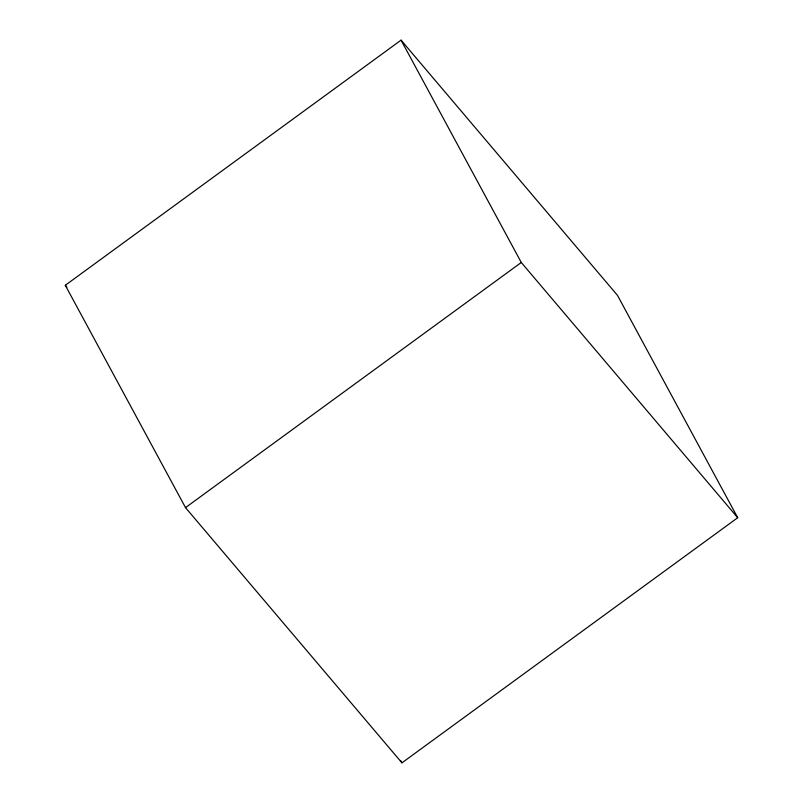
<?xml version="1.0" encoding="UTF-8"?>
<svg xmlns="http://www.w3.org/2000/svg" width="803" height="803" viewBox="0 0 803 803"><rect width="100%" height="100%" fill="white"/><g stroke="black" fill="none" stroke-linecap="round" stroke-linejoin="round"><path stroke-width="1.2" d="M65.294 285.286L401.058 40.15L617.487 295.374L737.706 517.714L401.942 762.85L185.513 507.626L65.294 285.286L66.92 287.203M185.513 507.626L521.277 262.481L401.058 40.15M521.277 262.481L737.706 517.714M400.747 760.652L401.942 762.85"/></g></svg>
